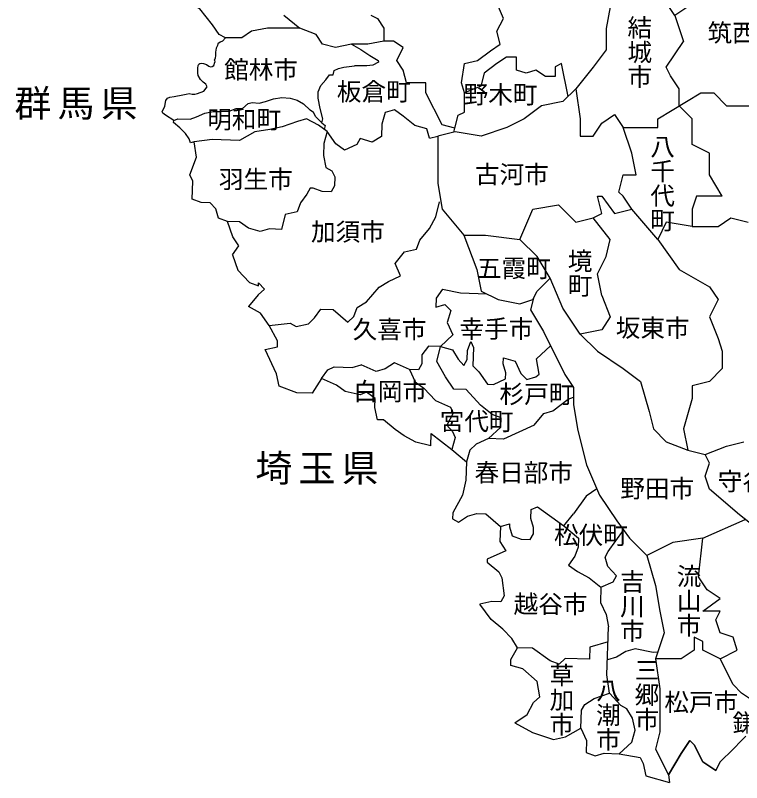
# Model space of a CAD drawing. Units: millimetres, scale not verified. Extents: x -156 to 120, y -157 to 165.
# Drawn here: x -156.1 to -38.1, y -147.1 to -22.3 of the extents above; entities that cross this region are included whole.
import ezdxf
from ezdxf.enums import TextEntityAlignment as Align

# ---------------------------------------------------------------- set-up
doc = ezdxf.new("R2010")
doc.units = ezdxf.units.MM
doc.header["$LTSCALE"] = 2
for name, color, linetype in [('0-0', 7, 'Continuous'), ('0-1', 3, 'Continuous'), ('0-2', 3, 'Continuous'), ('0-3', 1, 'Continuous'), ('0-4', 1, 'Continuous'), ('0-5', 1, 'Continuous'), ('0-F', 7, 'Continuous')]:
    doc.layers.add(name, color=color, linetype=linetype)
doc.styles.add('@ＭＳ 明朝', font='')
doc.styles.add('HG丸ｺﾞｼｯｸM-PRO', font='')
doc.styles.add('ＭＳ 明朝', font='')
doc.styles.get('@ＭＳ 明朝').set_extended_font_data('@MS Mincho')
doc.styles.get('HG丸ｺﾞｼｯｸM-PRO').set_extended_font_data('HG丸ｺﾞｼｯｸM-PRO')
doc.styles.get('ＭＳ 明朝').set_extended_font_data('MS Mincho')

msp = doc.modelspace()

# ---------------------------------------------------------------- linework, layer by layer
at = {"layer": '0-0', "color": 3}
for p, q in [((-44.418, -107.338), (-37.549, -104.285)), ((-49.318, -108.038), (-53.518, -110.138)), ((-44.418, -107.338), (-49.318, -108.038)), ((-45.118, -113.638), (-44.418, -107.338)), ((-43.718, -115.738), (-45.118, -113.638)), ((-41.618, -117.138), (-43.718, -115.738)), ((-44.418, -119.238), (-41.618, -117.138)), ((-41.618, -119.238), (-44.418, -119.238)), ((-42.318, -120.638), (-41.618, -119.238)), ((-41.618, -122.738), (-42.318, -120.638)), ((-39.518, -123.438), (-41.618, -122.738)), ((-38.818, -125.538), (-39.518, -123.438)), ((-41.618, -126.938), (-38.818, -125.538)), ((-38.118, -140.238), (-37.418, -139.538)), ((-46.518, -140.238), (-47.918, -142.338)), ((-45.818, -140.938), (-46.518, -140.238)), ((-44.418, -143.738), (-45.818, -140.938)), ((-38.118, -140.238), (-39.518, -141.638)), ((-39.518, -141.638), (-41.618, -143.738)), ((-47.918, -142.338), (-50.018, -145.838)), ((-42.318, -145.138), (-44.418, -143.738)), ((-41.618, -143.738), (-42.318, -145.138))]:
    msp.add_line(p, q, dxfattribs=at)
at = {"layer": '0-0', "color": 1}
for p, q in [((-47.918, -142.338), (-46.518, -140.238)), ((-46.518, -140.238), (-45.818, -140.938)), ((-50.018, -145.838), (-47.918, -142.338))]:
    msp.add_line(p, q, dxfattribs=at)
msp.add_lwpolyline([(-45.818, -140.938), (-44.418, -143.738), (-42.318, -145.138), (-41.618, -143.738), (-39.518, -141.638), (-38.118, -140.238)], dxfattribs=at)
at = {"layer": '0-1'}
for p, q in [((-48.954, -22.361), (-47.554, -26.561)), ((-50.354, -30.761), (-47.554, -26.561)), ((-49.654, -32.161), (-50.354, -30.761)), ((-48.254, -34.261), (-49.654, -32.161)), ((-65.054, -34.261), (-64.354, -39.161)), ((-48.254, -37.061), (-48.254, -34.261)), ((-51.754, -39.161), (-44.754, -34.961)), ((-44.754, -34.961), (-42.654, -34.961)), ((-42.654, -34.961), (-40.554, -37.061)), ((-46.154, -39.161), (-48.254, -37.061)), ((-40.554, -37.061), (-31.454, -37.061)), ((-60.854, -39.861), (-58.754, -38.461)), ((-58.754, -38.461), (-57.354, -40.561)), ((-64.354, -39.161), (-64.354, -41.961)), ((-62.254, -41.961), (-60.854, -39.861)), ((-51.754, -40.561), (-51.754, -39.161)), ((-46.154, -43.361), (-46.154, -39.161)), ((-55.954, -44.761), (-57.354, -40.561)), ((-57.354, -40.561), (-51.754, -40.561)), ((-64.354, -41.961), (-62.254, -41.961)), ((-43.354, -44.761), (-46.154, -43.361)), ((-55.254, -48.261), (-55.954, -44.761)), ((-43.354, -48.261), (-43.354, -44.761)), ((-58.054, -51.061), (-57.354, -48.261)), ((-57.354, -48.261), (-55.254, -48.261)), ((-41.254, -51.761), (-43.354, -48.261)), ((-57.354, -51.761), (-58.054, -51.061)), ((-61.554, -51.761), (-60.854, -51.761)), ((-60.854, -54.561), (-61.554, -51.761)), ((-60.854, -51.761), (-58.754, -54.561)), ((-55.954, -53.861), (-57.354, -51.761)), ((-45.454, -51.761), (-46.154, -53.861)), ((-41.254, -51.761), (-45.454, -51.761)), ((-72.054, -53.861), (-67.854, -53.161)), ((-67.854, -53.161), (-65.054, -55.961)), ((-74.154, -58.761), (-72.054, -53.861)), ((-62.254, -55.261), (-60.854, -54.561)), ((-58.754, -54.561), (-55.954, -53.861)), ((-51.754, -58.761), (-55.954, -53.861)), ((-46.154, -53.861), (-46.154, -56.661)), ((-65.054, -55.961), (-62.254, -55.261)), ((-59.454, -58.761), (-62.254, -55.261)), ((-50.354, -55.961), (-51.754, -58.761)), ((-46.154, -56.661), (-50.354, -55.961)), ((-41.954, -56.661), (-39.854, -55.261)), ((-39.854, -55.261), (-37.054, -55.961)), ((-46.154, -56.661), (-41.954, -56.661)), ((-83.254, -58.061), (-79.754, -58.061)), ((-79.754, -58.061), (-74.154, -58.761)), ((-71.354, -61.561), (-74.154, -58.761)), ((-60.154, -61.561), (-59.454, -58.761)), ((-51.754, -58.761), (-48.254, -63.661)), ((-69.254, -65.061), (-71.354, -61.561)), ((-61.554, -64.361), (-60.154, -61.561)), ((-60.854, -67.861), (-61.554, -64.361)), ((-48.254, -63.661), (-43.354, -66.461)), ((-43.354, -66.461), (-41.954, -68.561)), ((-60.854, -67.861), (-59.454, -71.361)), ((-41.954, -68.561), (-43.354, -71.361)), ((-59.454, -71.361), (-60.854, -73.461)), ((-43.354, -71.361), (-41.954, -74.861)), ((-60.854, -73.461), (-64.354, -74.161)), ((-41.954, -74.861), (-41.254, -76.961)), ((-41.254, -76.961), (-41.254, -79.761)), ((-41.254, -79.761), (-43.354, -81.861)), ((-43.354, -81.861), (-46.154, -82.561)), ((-46.154, -82.561), (-46.154, -84.661)), ((-46.154, -84.661), (-47.554, -89.561)), ((-47.554, -89.561), (-46.854, -93.061)), ((-40.554, -92.361), (-37.754, -91.661)), ((-44.054, -93.761), (-40.554, -92.361))]:
    msp.add_line(p, q, dxfattribs=at)
at = {"layer": '0-2'}
for p, q in [((-112.524, -22.309), (-109.899, -24.409)), ((-98.349, -22.309), (-97.299, -22.834)), ((-97.299, -22.834), (-96.249, -24.409)), ((-96.249, -24.409), (-96.249, -26.509)), ((-76.299, -29.134), (-77.874, -30.184)), ((-74.724, -29.134), (-76.299, -29.134)), ((-74.724, -31.234), (-74.724, -29.134)), ((-77.874, -30.184), (-79.974, -31.759)), ((-67.374, -30.184), (-68.424, -30.709)), ((-68.424, -30.709), (-68.424, -32.284)), ((-66.308, -35.515), (-67.374, -30.184)), ((-79.974, -31.759), (-80.499, -33.859)), ((-73.149, -31.759), (-74.724, -31.234)), ((-71.574, -31.234), (-73.149, -31.759)), ((-69.999, -32.284), (-71.574, -31.234)), ((-68.424, -32.284), (-69.999, -32.284)), ((-80.499, -33.859), (-83.124, -34.909))]:
    msp.add_line(p, q, dxfattribs=at)
at = {"layer": '0-3'}
for p, q in [((-110.299, -39.575), (-112.782, -40.469)), ((-108.813, -39.137), (-110.299, -39.575)), ((-106.888, -40.185), (-108.813, -39.137)), ((-114.758, -40.89), (-117.223, -41.295)), ((-112.782, -40.469), (-114.758, -40.89)), ((-105.453, -41.215), (-106.888, -40.185)), ((-117.223, -41.295), (-119.723, -42.678)), ((-88.821, -42.286), (-87.454, -41.961)), ((-127.086, -42.911), (-127.644, -43.076)), ((-124.13, -42.524), (-127.086, -42.911)), ((-126.682, -45.377), (-127.086, -42.911)), ((-119.723, -42.678), (-124.13, -42.524)), ((-127.764, -48.281), (-126.682, -45.377)), ((-127.308, -49.277), (-127.764, -48.281)), ((-127.411, -52.216), (-127.308, -49.277)), ((-125.959, -52.757), (-127.411, -52.216)), ((-124.49, -52.808), (-125.959, -52.757)), ((-123.544, -53.822), (-124.49, -52.808)), ((-123.106, -55.308), (-123.544, -53.822)), ((-121.654, -55.849), (-123.106, -55.308)), ((-120.76, -58.332), (-121.654, -55.849)), ((-119.832, -59.835), (-120.76, -58.332)), ((-120.863, -61.27), (-119.832, -59.835)), ((-113.54, -76.234), (-113.506, -75.255)), ((-115.516, -76.656), (-113.54, -76.234)), ((-113.694, -80.642), (-115.516, -76.656)), ((-113.273, -82.618), (-113.694, -80.642)), ((-106.366, -81.388), (-107.921, -83.785)), ((-103.952, -82.453), (-106.366, -81.388)), ((-110.369, -83.7), (-113.273, -82.618)), ((-102.517, -83.484), (-103.952, -82.453)), ((-100.085, -84.059), (-102.517, -83.484)), ((-107.921, -83.785), (-110.369, -83.7)), ((-99.089, -83.603), (-100.085, -84.059)), ((-97.654, -84.634), (-99.089, -83.603)), ((-97.705, -86.103), (-97.654, -84.634)), ((-97.284, -88.079), (-97.705, -86.103)), ((-96.305, -88.113), (-97.284, -88.079)), ((-94.397, -89.651), (-96.305, -88.113)), ((-88.606, -92.304), (-88.538, -90.346)), ((-88.606, -92.304), (-91.038, -91.729)), ((-83.493, -100.328), (-85.065, -103.215)), ((-85.065, -103.215), (-85.099, -104.194)), ((-78.807, -120.594), (-80.681, -118.077)), ((-75.636, -128.059), (-75.602, -127.079)), ((-73.694, -128.617), (-75.636, -128.059)), ((-71.314, -130.661), (-73.694, -128.617)), ((-70.91, -133.127), (-71.314, -130.661)), ((-71.924, -134.072), (-70.91, -133.127)), ((-72.971, -135.997), (-71.924, -134.072)), ((-74.982, -137.397), (-72.971, -135.997)), ((-54.585, -143.013), (-54.13, -144.009)), ((-54.13, -144.009), (-53.708, -145.985)), ((-53.708, -145.985), (-49.838, -147.097))]:
    msp.add_line(p, q, dxfattribs=at)
at = {"layer": '0-3', "color": 3}
for p, q in [((-87.796, -55.07), (-87.221, -52.639)), ((-86.737, -66.874), (-83.816, -67.466)), ((-83.816, -67.466), (-79.544, -67.616)), ((-71.443, -78.195), (-69.156, -76.062)), ((-66.279, -84.749), (-65.418, -84.439)), ((-71.819, -88.968), (-76.802, -91.246)), ((-61.653, -99.323), (-63.398, -100.539)), ((-63.398, -100.539), (-65.46, -103.409)), ((-59.788, -109.491), (-57.301, -106.028)), ((-72.106, -125.24), (-74.554, -125.155)), ((-51.758, -125.856), (-52.517, -125.924))]:
    msp.add_line(p, q, dxfattribs=at)
at = {"layer": '0-3'}
for points in [[(-88.821, -42.286), (-89.259, -40.8), (-91.201, -40.242), (-93.108, -38.705), (-94.543, -37.674), (-96.029, -38.112), (-96.587, -40.054), (-96.656, -42.013), (-98.159, -42.941), (-100.101, -42.383), (-100.625, -43.345), (-102.618, -44.256), (-104.053, -43.225), (-105.453, -41.215)], [(-120.863, -61.27), (-119.969, -63.752), (-118.078, -65.78), (-116.626, -66.321), (-116.609, -65.831), (-115.664, -66.845), (-116.678, -67.79), (-118.215, -69.697)], [(-113.506, -75.255), (-114.89, -72.755), (-116.291, -70.745), (-118.215, -69.697)], [(-91.038, -91.729), (-92.962, -90.681), (-94.397, -89.651)], [(-88.538, -90.346), (-85.195, -92.914), (-82.815, -94.958), (-82.918, -97.896), (-83.493, -100.328)], [(-85.099, -104.194), (-84.137, -104.718), (-82.633, -103.79), (-81.147, -103.351), (-79.678, -103.403), (-77.298, -105.447), (-77.383, -107.896), (-76.455, -109.399), (-79.445, -110.765), (-79.462, -111.255), (-77.554, -112.793), (-77.099, -113.789), (-76.712, -116.744), (-77.236, -117.707), (-78.705, -117.655), (-80.681, -118.077)], [(-75.482, -123.651), (-76.9, -122.131), (-78.807, -120.594)], [(-75.602, -127.079), (-74.554, -125.155), (-75.482, -123.651)], [(-74.982, -137.397), (-72.095, -138.969), (-68.701, -140.068), (-66.725, -139.647), (-64.225, -138.263), (-63.314, -140.256), (-63.383, -142.215), (-61.931, -142.756), (-60.444, -142.318), (-57.996, -142.403), (-54.585, -143.013)]]:
    msp.add_lwpolyline(points, dxfattribs=at)
at = {"layer": '0-3', "color": 3}
for points in [[(-105.453, -41.215), (-106.012, -43.157), (-106.08, -45.116), (-105.659, -47.092), (-104.696, -47.616), (-104.241, -48.612), (-104.292, -50.081), (-104.816, -51.044), (-106.285, -50.992), (-107.737, -50.451), (-108.227, -50.434), (-108.751, -51.396), (-109.781, -52.831), (-110.322, -54.283), (-112.298, -54.705), (-112.874, -57.136), (-114.832, -57.068), (-116.319, -57.506), (-118.26, -56.948), (-119.695, -55.917), (-121.654, -55.849)], [(-94.436, -62.683), (-92.898, -60.775), (-90.922, -60.354), (-90.381, -58.902), (-88.844, -56.995), (-87.796, -55.07)], [(-104.504, -70.176), (-102.123, -72.22), (-101.11, -71.275), (-100.569, -69.823), (-99.066, -68.895), (-97.021, -66.515), (-95.518, -65.587), (-93.525, -64.676), (-94.436, -62.683)], [(-86.737, -66.874), (-87.768, -68.309), (-87.82, -69.778), (-86.333, -69.34), (-85.388, -70.353), (-85.946, -72.295)], [(-114.89, -72.755), (-111.445, -72.385), (-110.483, -72.909), (-108.507, -72.488), (-107.493, -71.543), (-106.462, -70.108), (-104.504, -70.176)], [(-85.946, -72.295), (-85.035, -74.288), (-87.062, -76.178)], [(-87.062, -76.178), (-85.121, -76.737), (-84.193, -78.24), (-83.247, -79.253), (-82.723, -78.291), (-82.672, -76.822), (-82.131, -75.37), (-81.676, -76.367), (-81.778, -79.305), (-80.833, -80.318), (-79.432, -82.328), (-78.453, -82.363), (-76.46, -81.452), (-76.426, -80.472), (-76.864, -78.986), (-76.83, -78.007), (-74.888, -78.565), (-73.977, -80.558), (-73.032, -81.571), (-71.546, -81.133), (-71.039, -80.66), (-71.443, -78.195)], [(-87.062, -76.178), (-89.021, -76.11), (-90.052, -77.545), (-90.103, -79.014), (-90.627, -79.976), (-92.096, -79.925), (-94.511, -78.86), (-96.014, -79.788), (-97.5, -80.227), (-99.914, -79.162)], [(-79.251, -91.16), (-77.223, -89.27), (-77.172, -87.801), (-78.624, -87.26), (-80.531, -85.722), (-82.894, -83.188), (-84.853, -83.12), (-86.254, -81.11), (-87.638, -78.61), (-87.062, -76.178)], [(-106.366, -81.388), (-105.335, -79.953), (-104.339, -79.498), (-101.401, -79.6), (-99.914, -79.162)], [(-92.096, -79.925), (-91.185, -81.918), (-89.75, -82.949), (-87.86, -84.976), (-85.446, -86.041), (-84.99, -87.037), (-86.038, -88.962), (-85.093, -89.976), (-84.637, -90.972), (-85.195, -92.914)], [(-71.819, -88.968), (-70.282, -87.061), (-68.796, -86.622), (-66.279, -84.749)], [(-76.802, -91.246), (-79.251, -91.16), (-81.244, -92.071), (-82.257, -93.016), (-82.815, -94.958)], [(-77.298, -105.447), (-75.812, -105.009), (-75.829, -105.498), (-75.39, -106.985), (-73.938, -107.526), (-72.469, -107.577), (-71.945, -106.615), (-71.911, -105.635), (-72.35, -104.149), (-72.298, -102.68), (-71.302, -102.224), (-66.997, -105.316), (-65.46, -103.409)], [(-66.997, -105.316), (-64.617, -107.361), (-64.668, -108.83), (-65.209, -110.282), (-66.24, -111.717), (-64.805, -112.747), (-62.88, -113.795), (-60.973, -115.333), (-61.058, -117.781), (-60.147, -119.774), (-59.726, -121.75)], [(-60.973, -115.333), (-58.98, -114.422), (-58.456, -113.459), (-59.874, -111.939), (-60.312, -110.453), (-59.788, -109.491)], [(-64.225, -138.263), (-64.123, -135.325), (-63.599, -134.363), (-62.095, -133.435), (-59.613, -132.541), (-60, -129.585), (-59.726, -121.75)], [(-59.812, -124.199), (-62.784, -125.076), (-62.853, -127.034), (-66.77, -126.898), (-67.784, -127.843), (-69.236, -127.302), (-72.106, -125.24)], [(-52.517, -125.924), (-55.439, -125.332), (-56.925, -125.77), (-58.428, -126.699), (-59.914, -127.137)], [(-57.996, -142.403), (-55.969, -140.513), (-55.411, -138.571), (-55.832, -136.595), (-56.76, -135.092), (-57.722, -134.568), (-59.613, -132.541)]]:
    msp.add_lwpolyline(points, dxfattribs=at)
at = {"layer": '0-4', "color": 3}
for p, q in [((-76.824, -22.834), (-78.399, -19.159)), ((-77.874, -24.934), (-76.824, -22.834)), ((-77.349, -27.034), (-77.874, -24.934)), ((-78.924, -28.084), (-77.349, -27.034)), ((-83.124, -34.909), (-83.649, -33.334)), ((-83.124, -38.059), (-83.124, -34.909)), ((-84.699, -40.684), (-84.174, -38.584)), ((-84.174, -38.584), (-83.124, -38.059))]:
    msp.add_line(p, q, dxfattribs=at)
at = {"layer": '0-4'}
for p, q in [((-109.899, -24.409), (-115.149, -24.409)), ((-107.274, -25.459), (-109.899, -24.409)), ((-119.349, -25.984), (-121.974, -25.984)), ((-106.224, -27.034), (-107.274, -25.459)), ((-98.874, -27.034), (-101.499, -27.034)), ((-96.249, -26.509), (-98.874, -27.034)), ((-94.674, -26.509), (-96.249, -26.509)), ((-93.099, -27.559), (-94.674, -26.509)), ((-94.149, -29.659), (-93.099, -27.559)), ((-93.099, -31.234), (-94.149, -29.659)), ((-92.574, -33.334), (-93.099, -31.234)), ((-89.424, -33.334), (-92.574, -33.334)), ((-89.424, -34.909), (-89.424, -33.334)), ((-86.799, -40.159), (-89.424, -34.909)), ((-84.699, -40.684), (-86.799, -40.159)), ((-84.856, -41.311), (-84.699, -40.684)), ((-84.654, -41.261), (-87.454, -41.961)), ((-67.154, -69.961), (-69.254, -65.061)), ((-71.944, -68.341), (-72.418, -70.238)), ((-72.418, -70.238), (-70.318, -73.738)), ((-64.354, -74.161), (-67.154, -69.961)), ((-70.318, -73.738), (-66.818, -80.738)), ((-66.818, -80.738), (-65.418, -82.838)), ((-65.418, -82.838), (-65.418, -85.638)), ((-65.418, -85.638), (-64.718, -89.838)), ((-64.718, -89.838), (-63.318, -95.438)), ((-43.354, -95.161), (-44.054, -93.761)), ((-63.318, -95.438), (-61.218, -100.338)), ((-44.054, -97.261), (-43.354, -95.161)), ((-43.354, -99.361), (-44.054, -97.261)), ((-38.454, -103.561), (-43.354, -99.361)), ((-34.954, -106.361), (-38.454, -103.561)), ((-56.318, -107.338), (-53.518, -110.138)), ((-51.418, -119.238), (-50.718, -122.738)), ((-50.718, -122.738), (-52.118, -126.938)), ((-52.118, -126.938), (-51.418, -131.838)), ((-51.418, -131.838), (-51.418, -138.838)), ((-51.418, -138.838), (-52.118, -141.638)), ((-52.118, -141.638), (-50.018, -145.838)), ((-50.018, -145.838), (-49.838, -147.097))]:
    msp.add_line(p, q, dxfattribs=at)
at = {"layer": '0-4', "color": 7}
msp.add_line((-72.054, -68.561), (-71.944, -68.341), dxfattribs=at)
at = {"layer": '0-4'}
for points in [[(-46.854, -14.661), (-47.554, -18.161), (-46.854, -20.961), (-48.954, -22.361), (-50.354, -20.261), (-52.454, -17.461), (-54.554, -17.461), (-57.354, -18.861), (-59.454, -20.961), (-60.154, -24.461), (-60.154, -27.961), (-62.254, -30.761), (-65.054, -34.261), (-67.154, -36.361), (-70.654, -37.061), (-73.454, -39.161), (-76.254, -40.561), (-80.454, -41.961), (-84.654, -41.261)], [(-121.974, -25.984), (-123.024, -25.459), (-124.074, -23.884), (-126.174, -21.259), (-128.274, -20.209)], [(-115.149, -24.409), (-117.774, -24.934), (-119.349, -25.984)], [(-101.499, -27.034), (-104.124, -27.559), (-106.224, -27.034)], [(-87.454, -41.961), (-87.454, -49.661), (-86.754, -53.861), (-83.254, -58.061), (-81.154, -63.661), (-80.454, -67.161), (-77.654, -68.561), (-74.154, -69.261), (-72.054, -68.561), (-71.354, -67.161), (-69.254, -65.061)], [(-64.354, -74.161), (-61.554, -76.961), (-57.354, -79.761), (-54.554, -81.861), (-53.154, -86.761), (-52.454, -89.561), (-50.354, -91.661), (-46.854, -93.061), (-44.054, -93.761)], [(-61.218, -100.338), (-58.418, -104.538), (-56.318, -107.338)], [(-53.518, -110.138), (-52.118, -115.038), (-51.418, -119.238)]]:
    msp.add_lwpolyline(points, dxfattribs=at)
at = {"layer": '0-4', "color": 3}
for points in [[(-83.649, -33.334), (-83.124, -30.184), (-81.024, -29.659), (-78.924, -28.084)], [(-36.018, -133.938), (-38.118, -132.538), (-39.518, -131.138), (-41.618, -126.938), (-44.418, -125.538), (-44.418, -124.138), (-45.818, -123.438), (-45.818, -125.538), (-47.918, -126.938), (-52.118, -126.938)]]:
    msp.add_lwpolyline(points, dxfattribs=at)
at = {"layer": '0-5'}
for p, q in [((-123.208, -26.964), (-123.264, -27.253)), ((-122.837, -26.716), (-123.208, -26.964)), ((-123.764, -29.599), (-123.662, -29.37)), ((-123.764, -29.599), (-123.726, -29.955)), ((-126.504, -35.032), (-125.509, -34.638)), ((-131.383, -35.796), (-131.018, -35.615)), ((-131.018, -35.615), (-130.326, -35.509)), ((-130.326, -35.509), (-128.907, -35.281)), ((-128.907, -35.281), (-128.382, -35.135)), ((-128.382, -35.135), (-127.885, -35.047)), ((-127.885, -35.047), (-127.418, -35.135)), ((-132.248, -38.029), (-131.813, -37.104)), ((-131.813, -37.104), (-131.658, -36.205)), ((-132.185, -38.251), (-132.248, -38.029)), ((-131.754, -38.543), (-132.185, -38.251)), ((-129.379, -40.606), (-130.421, -39.779)), ((-128.461, -41.556), (-129.379, -40.606)), ((-127.877, -42.401), (-128.461, -41.556)), ((-127.644, -43.076), (-127.877, -42.401))]:
    msp.add_line(p, q, dxfattribs=at)
at = {"layer": '0-5', "color": 3}
for p, q in [((-131.658, -36.205), (-131.383, -35.796)), ((-106.316, -39.83), (-107.314, -38.85)), ((-106.316, -39.83), (-106.179, -39.182)), ((-106.316, -39.83), (-105.772, -40.235)), ((-105.772, -40.235), (-105.949, -40.889))]:
    msp.add_line(p, q, dxfattribs=at)
at = {"layer": '0-5'}
for points in [[(-121.974, -25.984), (-122.491, -26.548), (-122.837, -26.716)], [(-123.264, -27.253), (-123.511, -27.68), (-123.58, -28.299), (-123.58, -28.836), (-123.662, -29.37)], [(-126.474, -30.948), (-126.411, -30.502), (-126.334, -30.286), (-126.169, -30.159), (-125.864, -30.108), (-125.558, -30.171), (-125.062, -30.311), (-124.667, -30.591), (-124.413, -30.68), (-124.12, -30.63), (-123.891, -30.477), (-123.726, -29.955)], [(-125.186, -33.551), (-125.625, -33.204), (-126.042, -32.787), (-126.435, -32.139), (-126.458, -31.723), (-126.474, -30.948)], [(-125.509, -34.638), (-124.977, -33.967), (-125.186, -33.551)], [(-127.418, -35.135), (-126.951, -35.125), (-126.504, -35.032)], [(-130.421, -39.779), (-130.39, -39.442), (-131.754, -38.543)]]:
    msp.add_lwpolyline(points, dxfattribs=at)
at = {"layer": '0-5', "color": 3}
for points in [[(-101.499, -27.034), (-100.005, -27.91), (-98.532, -28.866), (-97.178, -29.663), (-97.098, -29.941), (-98.014, -30.419), (-99.01, -30.539), (-101.041, -30.539)], [(-106.179, -39.182), (-106.577, -37.469), (-106.896, -35.796), (-106.896, -34.761), (-106.498, -33.725), (-105.701, -32.809), (-105.064, -32.013), (-104.466, -32.013), (-104.307, -31.296), (-103.63, -30.977), (-102.754, -30.738), (-101.041, -30.539)], [(-119.21, -37.482), (-118.276, -36.657), (-117.652, -36.491), (-116.529, -36.615), (-115.489, -36.366), (-114.199, -35.908), (-112.826, -35.7), (-111.495, -35.825), (-110.33, -36.116), (-109.301, -36.705)], [(-107.314, -38.85), (-107.686, -38.149), (-108.2, -37.733), (-109.301, -36.705)], [(-130.39, -39.442), (-129.716, -39.136), (-127.725, -39.228), (-126.715, -38.83), (-125.336, -38.217), (-123.958, -37.972), (-122.732, -37.972), (-121.385, -37.911), (-120.251, -37.482), (-119.21, -37.482)]]:
    msp.add_lwpolyline(points, dxfattribs=at)

# ---------------------------------------------------------------- texts
at = {"layer": '0-4', "color": 7, "char_height": 4.399, "attachment_point": 7, "style": 'HG丸ｺﾞｼｯｸM-PRO'}
for s, insert in [('\\T1.17;群馬県', (-156.29, -39.32)), ('\\T1.17;埼玉県', (-117.145, -98.649))]:
    msp.add_mtext(s, dxfattribs=dict(at, insert=insert))
at = {"layer": '0-F', "style": '@ＭＳ 明朝'}
for s, p in [('結城市', (-57.071, -22.286)), ('八千代町', (-53.355, -41.619)), ('境町', (-66.764, -60.242)), ('流山市', (-49.061, -111.493)), ('吉川市', (-58.268, -112.378)), ('草加市', (-69.728, -127.595)), ('三郷市', (-55.9, -126.77)), ('八潮市', (-62.146, -130.052))]:
    msp.add_text(s, height=2.933, rotation=270, dxfattribs=at).set_placement(p, align=Align.BOTTOM_LEFT)
at = {"layer": '0-F', "style": 'ＭＳ 明朝'}
for s, p in [('筑西市', (-43.661, -27.523)), ('館林市', (-122.195, -33.518)), ('板倉町', (-103.883, -37.074)), ('野木町', (-83.286, -37.559)), ('明和町', (-124.942, -41.609)), ('羽生市', (-123.058, -51.335)), ('古河市', (-81.446, -50.533)), ('加須市', (-108.093, -59.861)), ('五霞町', (-81.135, -65.797)), ('久喜市', (-101.318, -75.741)), ('幸手市', (-83.976, -75.66)), ('坂東市', (-58.57, -75.513)), ('白岡市', (-101.238, -85.826)), ('杉戸町', (-77.455, -86.272)), ('宮代町', (-87.176, -90.677)), ('春日部市', (-81.52, -99.032)), ('守谷市', (-42.006, -100.449)), ('野田市', (-57.838, -101.613)), ('松伏町', (-68.604, -109.196)), ('越谷市', (-75.168, -120.418)), ('松戸市', (-50.672, -136.361)), ('鎌ヶ谷市', (-39.602, -139.719))]:
    msp.add_text(s, height=2.933, dxfattribs=at).set_placement(p, align=Align.BOTTOM_LEFT)

doc.saveas('drawing.dxf')
